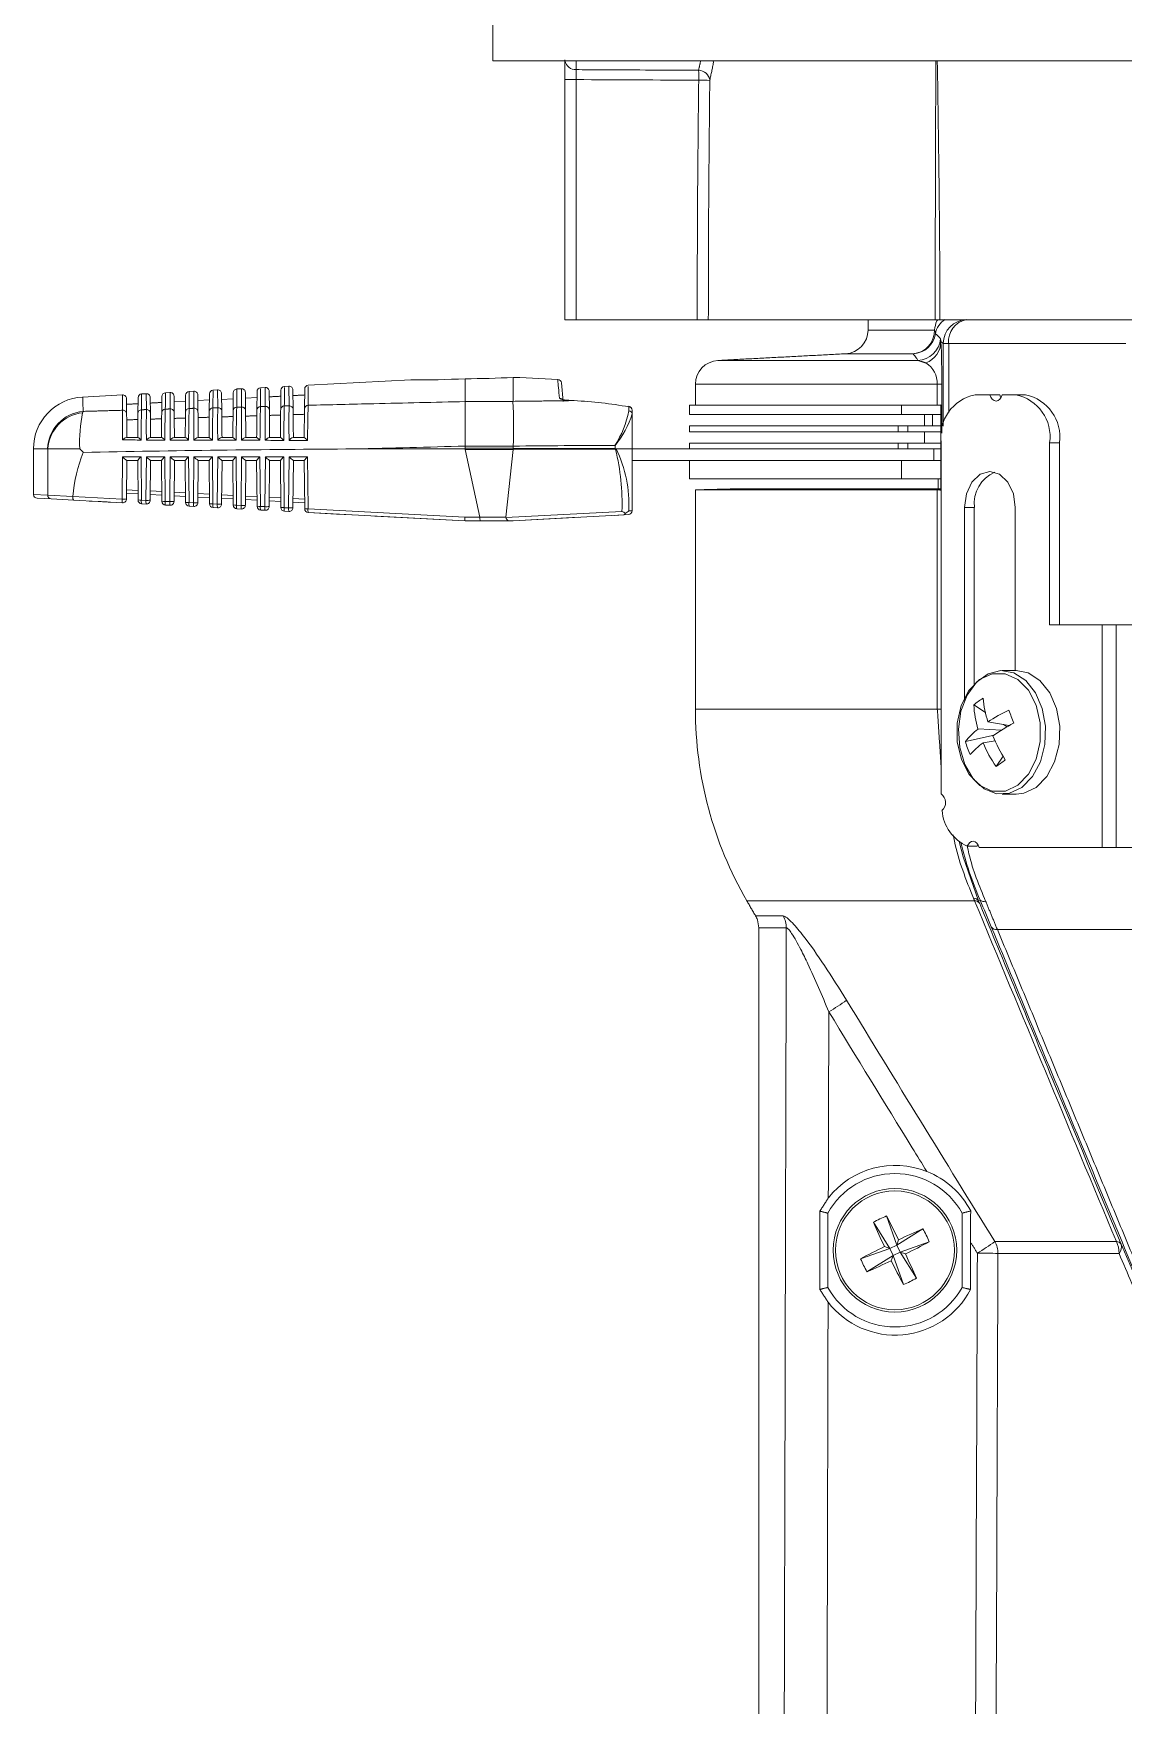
# Model space of a CAD drawing. Extents: x 8 to 113, y 2 to 87.
# Drawn here: x 43.922 to 46.763, y 68.514 to 72.873 of the extents above; entities that cross this region are included whole.
import ezdxf

# ---------------------------------------------------------------- set-up
doc = ezdxf.new("R2010")
doc.units = 0
doc.header["$MEASUREMENT"] = 0
doc.layers.add('OBJECT', color=7, linetype='CONTINUOUS')

msp = doc.modelspace()

# ---------------------------------------------------------------- linework, layer by layer
at = {"layer": 'OBJECT', "linetype": 'Continuous', "lineweight": 15}
for p, q in [((45.1192, 72.8016), (45.1192, 74.0516)), ((46.8072, 72.8016), (45.1192, 72.8016)), ((45.3367, 72.8016), (45.3367, 72.7784)), ((45.6945, 72.7972), (45.6936, 72.8016)), ((45.3072, 72.7524), (45.3364, 72.7524)), ((45.3072, 72.1266), (45.3072, 72.7524)), ((45.3364, 72.7524), (45.3364, 72.1266)), ((46.272, 72.199), (46.2719, 72.1266)), ((45.3364, 72.1266), (45.3072, 72.1266)), ((45.6519, 72.1266), (45.3364, 72.1266)), ((45.6809, 72.1266), (45.6519, 72.1266)), ((45.6809, 72.1266), (46.2801, 72.1266)), ((46.0973, 72.0996), (46.0973, 72.1266)), ((46.0973, 72.0996), (46.27, 72.0996)), ((46.2846, 72.1266), (46.8078, 72.1266)), ((46.293, 72.0647), (46.3073, 72.0647)), ((46.293, 71.8492), (46.293, 72.0647)), ((46.7692, 72.0647), (46.3073, 72.0647)), ((46.3073, 72.0647), (46.3073, 71.8846)), ((45.706, 72.0203), (46.2268, 72.0203)), ((46.2147, 72.0377), (46.0385, 72.0377)), ((44.9058, 71.9698), (44.6382, 71.9558)), ((45.0472, 71.9131), (45.0472, 71.9726)), ((45.1722, 71.9137), (45.1722, 71.9761)), ((45.1901, 71.9762), (45.2886, 71.9709)), ((44.1542, 71.9304), (44.0502, 71.925)), ((44.1651, 71.8807), (44.1647, 71.9205)), ((44.1944, 71.8821), (44.1948, 71.9231)), ((44.2162, 71.9337), (44.2042, 71.933)), ((44.2271, 71.8824), (44.2267, 71.9238)), ((44.2564, 71.8838), (44.2568, 71.9264)), ((44.2781, 71.9369), (44.2662, 71.9363)), ((44.289, 71.8842), (44.2887, 71.927)), ((44.3184, 71.8855), (44.3188, 71.9296)), ((44.3401, 71.9401), (44.3282, 71.9395)), ((44.3506, 71.9303), (44.351, 71.8859)), ((44.3804, 71.8872), (44.3808, 71.9329)), ((44.402, 71.9434), (44.3902, 71.9428)), ((44.4126, 71.9335), (44.413, 71.8876)), ((44.4429, 71.9205), (44.4126, 71.9189)), ((44.4425, 71.8889), (44.4429, 71.9361)), ((44.464, 71.9466), (44.4522, 71.946)), ((44.5049, 71.9238), (44.4745, 71.9222)), ((44.4746, 71.9367), (44.475, 71.8892)), ((44.5045, 71.8905), (44.5049, 71.9394)), ((44.5259, 71.9499), (44.5142, 71.9493)), ((44.5365, 71.94), (44.537, 71.8908)), ((44.5665, 71.8921), (44.5669, 71.9426)), ((44.5879, 71.9531), (44.5762, 71.9525)), ((44.5985, 71.9432), (44.599, 71.8924)), ((44.6285, 71.8937), (44.629, 71.9459)), ((45.3023, 71.9131), (45.298, 71.9618)), ((46.2777, 71.9583), (45.6473, 71.9583)), ((45.6473, 71.9035), (45.6473, 71.9583)), ((46.2893, 71.9583), (46.2777, 71.9583)), ((46.2777, 71.9035), (46.2777, 71.9583)), ((46.2893, 71.9583), (46.2893, 71.8311)), ((46.4148, 71.9308), (46.3759, 71.9308)), ((46.4402, 71.9308), (46.4148, 71.9308)), ((46.482, 71.9308), (46.4466, 71.9308)), ((46.482, 71.9308), (46.5074, 71.9308)), ((44.3189, 71.914), (44.2886, 71.9124)), ((44.3809, 71.9173), (44.3506, 71.9157)), ((45.1717, 71.9131), (45.0472, 71.9131)), ((45.3315, 71.9158), (45.3133, 71.9168)), ((45.4822, 71.7897), (45.4822, 71.8814)), ((45.6322, 71.9035), (45.6322, 71.8795)), ((45.6322, 71.9035), (46.1844, 71.9035)), ((45.6322, 71.8795), (46.1844, 71.8795)), ((46.1844, 71.9035), (46.1844, 71.8795)), ((46.2024, 71.9035), (46.1844, 71.9035)), ((46.2864, 71.8795), (46.1844, 71.8795)), ((46.2777, 71.9035), (46.2024, 71.9035)), ((46.2444, 71.8795), (46.2444, 71.8495)), ((46.2654, 71.8495), (46.2654, 71.8795)), ((46.2777, 71.9035), (46.2864, 71.9035)), ((46.2864, 71.9044), (46.2864, 71.6821)), ((45.6322, 71.8495), (45.6322, 71.8346)), ((46.1755, 71.8495), (45.6322, 71.8495)), ((46.1755, 71.8346), (45.6322, 71.8346)), ((46.1755, 71.8346), (46.1755, 71.8495)), ((46.1755, 71.8495), (46.2007, 71.8495)), ((46.2007, 71.8346), (46.1755, 71.8346)), ((46.2007, 71.8495), (46.2007, 71.8346)), ((46.2007, 71.8495), (46.2864, 71.8495)), ((46.2007, 71.8346), (46.2864, 71.8346)), ((46.2444, 71.8346), (46.2444, 71.8046)), ((43.9222, 71.7901), (43.9222, 71.6711)), ((43.9593, 71.7897), (43.9593, 71.6691)), ((44.7586, 71.7897), (45.0471, 71.7897)), ((45.0472, 71.7965), (45.0472, 71.7969)), ((45.0472, 71.7965), (45.1722, 71.7965)), ((45.0472, 71.7913), (45.0472, 71.7965)), ((45.1722, 71.7913), (45.0472, 71.7913)), ((45.0476, 71.7881), (45.1721, 71.7881)), ((45.0858, 71.6119), (45.0476, 71.7881)), ((45.1721, 71.7881), (45.1534, 71.6119)), ((45.1722, 71.7889), (45.1721, 71.7881)), ((45.1722, 71.797), (45.1722, 71.7965)), ((45.1722, 71.7965), (45.1722, 71.7913)), ((45.1722, 71.7913), (45.1722, 71.7905)), ((45.1722, 71.7905), (45.4378, 71.7905)), ((45.4377, 71.7889), (45.1722, 71.7889)), ((45.4378, 71.799), (45.4378, 71.7905)), ((45.4408, 71.7897), (45.4822, 71.7897)), ((45.4822, 71.6374), (45.4822, 71.7897)), ((45.6637, 71.7897), (45.4822, 71.7897)), ((45.6322, 71.8046), (45.6322, 71.7897)), ((46.1755, 71.8046), (45.6322, 71.8046)), ((46.1755, 71.7897), (45.6637, 71.7897)), ((46.1755, 71.7897), (46.1755, 71.8046)), ((46.1755, 71.8046), (46.2007, 71.8046)), ((46.2007, 71.7897), (46.1755, 71.7897)), ((46.2007, 71.8046), (46.2007, 71.7897)), ((46.2007, 71.8046), (46.2864, 71.8046)), ((46.2007, 71.7897), (46.2864, 71.7897)), ((46.2682, 71.7597), (46.2682, 71.7897)), ((46.2875, 70.8907), (46.2875, 71.8058)), ((46.5703, 71.3308), (46.5703, 71.8058)), ((46.5958, 71.8058), (46.5703, 71.8058)), ((46.5958, 71.3308), (46.5958, 71.8058)), ((44.1535, 71.6588), (44.1545, 71.7692)), ((44.1545, 71.7692), (44.2025, 71.7692)), ((44.1656, 71.7597), (44.1647, 71.6593)), ((44.1939, 71.7597), (44.1654, 71.7597)), ((44.1948, 71.6566), (44.1939, 71.7597)), ((44.2025, 71.7692), (44.2035, 71.6562)), ((44.2155, 71.6556), (44.2165, 71.7692)), ((44.2165, 71.7692), (44.2645, 71.7692)), ((44.2276, 71.7597), (44.2267, 71.656)), ((44.2559, 71.7597), (44.2274, 71.7597)), ((44.2568, 71.6533), (44.2559, 71.7597)), ((44.2645, 71.7692), (44.2656, 71.6529)), ((44.2774, 71.6523), (44.2785, 71.7692)), ((44.2785, 71.7692), (44.3265, 71.7692)), ((44.2896, 71.7597), (44.2887, 71.6527)), ((44.3179, 71.7597), (44.2894, 71.7597)), ((44.3188, 71.6501), (44.3179, 71.7597)), ((44.3265, 71.7692), (44.3276, 71.6496)), ((44.3394, 71.649), (44.3405, 71.7692)), ((44.3405, 71.7692), (44.3885, 71.7692)), ((44.3516, 71.7597), (44.3506, 71.6494)), ((44.3799, 71.7597), (44.3514, 71.7597)), ((44.3808, 71.6468), (44.3799, 71.7597)), ((44.3885, 71.7692), (44.3896, 71.6464)), ((44.4014, 71.6457), (44.4025, 71.7692)), ((44.4025, 71.7692), (44.4505, 71.7692)), ((44.4136, 71.7597), (44.4126, 71.6462)), ((44.4419, 71.7597), (44.4134, 71.7597)), ((44.4429, 71.6435), (44.4419, 71.7597)), ((44.4505, 71.7692), (44.4516, 71.6431)), ((44.4634, 71.6425), (44.4645, 71.7692)), ((44.4645, 71.7692), (44.5125, 71.7692)), ((44.4756, 71.7597), (44.4746, 71.6429)), ((44.5039, 71.7597), (44.4754, 71.7597)), ((44.5049, 71.6402), (44.5039, 71.7597)), ((44.5125, 71.7692), (44.5137, 71.6398)), ((44.5253, 71.6392), (44.5265, 71.7692)), ((44.5265, 71.7692), (44.5745, 71.7692)), ((44.5376, 71.7597), (44.5366, 71.6396)), ((44.5659, 71.7597), (44.5374, 71.7597)), ((44.5669, 71.637), (44.5659, 71.7597)), ((44.5745, 71.7692), (44.5757, 71.6365)), ((44.5873, 71.6359), (44.5885, 71.7692)), ((44.5885, 71.7692), (44.6365, 71.7692)), ((44.5996, 71.7597), (44.5985, 71.6364)), ((44.6279, 71.7597), (44.5994, 71.7597)), ((44.629, 71.6337), (44.6279, 71.7597)), ((44.6365, 71.7692), (44.6377, 71.6333)), ((45.6637, 71.7597), (45.4822, 71.7597)), ((45.6322, 71.7597), (45.6322, 71.7117)), ((46.1844, 71.7597), (45.6637, 71.7597)), ((46.1844, 71.7117), (46.1844, 71.7597)), ((46.1844, 71.7597), (46.2864, 71.7597)), ((46.1844, 71.7117), (45.6322, 71.7117)), ((46.1844, 71.7117), (46.2864, 71.7117)), ((46.2801, 71.6858), (46.2801, 71.7117)), ((43.9222, 71.6711), (43.9593, 71.6691)), ((43.9686, 71.6592), (43.9317, 71.6611)), ((44.0249, 71.666), (43.9593, 71.6691)), ((43.9686, 71.6592), (44.0272, 71.6561)), ((44.1535, 71.6588), (44.0248, 71.6656)), ((44.1649, 71.6833), (44.1945, 71.6817)), ((44.1946, 71.6723), (44.1649, 71.6738)), ((44.2566, 71.669), (44.2268, 71.6706)), ((44.2269, 71.68), (44.2566, 71.6784)), ((44.3187, 71.6657), (44.2888, 71.6673)), ((44.2889, 71.6767), (44.3186, 71.6751)), ((44.3508, 71.6734), (44.3806, 71.6719)), ((44.3807, 71.6624), (44.3508, 71.664)), ((44.4427, 71.6592), (44.4127, 71.6607)), ((44.4128, 71.6702), (44.4426, 71.6686)), ((44.5048, 71.6559), (44.4747, 71.6575)), ((44.4748, 71.6669), (44.5047, 71.6653)), ((44.5368, 71.6636), (44.5667, 71.662)), ((44.5987, 71.6604), (44.6287, 71.6588)), ((46.2777, 71.683), (45.6473, 71.683)), ((45.6473, 71.1117), (45.6473, 71.683)), ((45.7512, 71.6857), (46.0562, 71.6857)), ((46.0572, 71.6858), (46.0562, 71.6857)), ((46.2864, 71.6858), (46.0572, 71.6858)), ((46.2777, 71.1117), (46.2777, 71.683)), ((46.2777, 71.683), (46.2864, 71.683)), ((44.0272, 71.6561), (44.1542, 71.6494)), ((44.0934, 71.6526), (44.0676, 71.6539)), ((44.1542, 71.6494), (44.1226, 71.651)), ((44.2035, 71.6562), (44.2155, 71.6556)), ((44.2162, 71.6461), (44.2042, 71.6467)), ((44.2656, 71.6529), (44.2774, 71.6523)), ((44.2781, 71.6428), (44.2663, 71.6434)), ((44.3276, 71.6496), (44.3394, 71.649)), ((44.3401, 71.6395), (44.3283, 71.6402)), ((44.3896, 71.6464), (44.4014, 71.6457)), ((44.4021, 71.6363), (44.3903, 71.6369)), ((44.4516, 71.6431), (44.4634, 71.6425)), ((44.4641, 71.633), (44.4523, 71.6336)), ((44.5137, 71.6398), (44.5253, 71.6392)), ((44.526, 71.6297), (44.5144, 71.6303)), ((44.5668, 71.6526), (44.5367, 71.6542)), ((44.5757, 71.6365), (44.5873, 71.6359)), ((44.588, 71.6265), (44.5764, 71.6271)), ((44.6288, 71.6493), (44.5987, 71.6509)), ((45.0463, 71.6117), (44.6377, 71.6333)), ((44.6384, 71.6238), (45.0472, 71.6022)), ((44.7116, 71.6199), (44.6384, 71.6238)), ((44.7517, 71.6178), (44.7116, 71.6199)), ((44.9461, 71.6075), (44.8122, 71.6146)), ((45.4558, 71.6269), (45.1536, 71.6105)), ((45.1722, 71.6022), (45.4605, 71.6179)), ((45.4727, 71.6185), (45.4357, 71.6165)), ((45.4605, 71.6179), (45.4727, 71.6185)), ((45.4821, 71.6285), (45.4739, 71.6281)), ((46.3487, 71.6373), (46.3487, 71.1336)), ((46.3741, 71.6373), (46.3487, 71.6373)), ((46.3741, 71.6373), (46.3741, 71.1753)), ((46.4809, 71.2118), (46.4809, 71.6373)), ((45.0472, 71.6022), (44.9461, 71.6075)), ((45.0858, 71.6117), (45.0463, 71.6117)), ((45.0472, 71.6022), (45.0864, 71.6022)), ((45.0472, 71.6022), (45.0472, 71.6022)), ((45.0858, 71.6117), (45.0858, 71.6119)), ((45.1534, 71.6119), (45.0858, 71.6119)), ((45.0864, 71.6022), (45.1639, 71.6022)), ((45.1639, 71.6022), (45.1722, 71.6022)), ((45.3425, 71.6115), (45.1722, 71.6022)), ((46.7074, 71.3308), (46.5703, 71.3308)), ((46.7074, 70.7508), (46.7074, 71.3308)), ((46.7074, 71.3308), (46.7434, 71.3308)), ((46.7434, 70.7508), (46.7434, 71.3308)), ((46.7434, 71.3308), (47.0407, 71.3308)), ((46.4833, 71.2118), (46.4463, 71.2118)), ((46.2777, 71.1117), (45.6473, 71.1117)), ((46.2875, 71.1117), (46.2777, 71.1117)), ((46.3727, 71.1223), (46.4028, 71.1024)), ((46.4452, 71.0566), (46.3837, 71.0596)), ((46.4093, 71.0782), (46.4651, 71.0684)), ((46.4504, 71.071), (46.4593, 71.0651)), ((46.3509, 71.0266), (46.4254, 71.0439)), ((46.3968, 71.0234), (46.4283, 71.0285)), ((46.4308, 70.9619), (46.4489, 70.989)), ((46.4463, 70.8898), (46.4833, 70.8898)), ((46.3556, 70.7541), (46.3811, 70.7541)), ((46.3833, 70.7587), (46.3811, 70.7541)), ((46.7074, 70.7508), (46.3865, 70.7508)), ((46.7434, 70.7508), (46.7074, 70.7508)), ((47.0407, 70.7508), (46.7434, 70.7508)), ((46.3749, 70.6117), (45.7813, 70.6117)), ((46.3892, 70.6135), (46.3853, 70.6118)), ((45.804, 70.5724), (45.876, 70.5724)), ((45.8841, 70.5414), (45.8123, 70.5414)), ((45.8123, 65.8575), (45.8123, 70.5414)), ((46.8588, 70.5367), (46.4342, 70.5367)), ((45.9922, 69.7976), (45.9922, 69.6039)), ((46.1453, 69.7902), (46.172, 69.7144)), ((46.3422, 69.7976), (46.3422, 69.6039)), ((46.111, 69.7737), (46.1535, 69.7055)), ((46.2401, 69.757), (46.172, 69.7144)), ((46.0778, 69.6788), (46.1535, 69.7055)), ((46.1535, 69.7055), (46.14, 69.7103)), ((46.1535, 69.7055), (46.172, 69.7144)), ((46.1535, 69.7055), (46.1624, 69.6871)), ((46.1809, 69.696), (46.1624, 69.6871)), ((46.1767, 69.7279), (46.172, 69.7144)), ((46.1809, 69.696), (46.172, 69.7144)), ((46.2566, 69.7227), (46.1809, 69.696)), ((46.1809, 69.696), (46.1944, 69.6912)), ((46.2234, 69.6278), (46.1809, 69.696)), ((46.4276, 69.7237), (46.7442, 69.7237)), ((46.0943, 69.6445), (46.1624, 69.6871)), ((46.1577, 69.6736), (46.1624, 69.6871)), ((46.1892, 69.6113), (46.1624, 69.6871)), ((46.7512, 69.6927), (46.4355, 69.6927))]:
    msp.add_line(p, q, dxfattribs=at)
at = {"layer": 'OBJECT', "linetype": 'Continuous', "lineweight": 15, "flags": 128}
for points in [[(46.4148, 71.9308), (46.4172, 71.9242), (46.4209, 71.919), (46.4255, 71.9157), (46.4307, 71.9145), (46.4358, 71.9157), (46.4405, 71.919), (46.4442, 71.9242), (46.4466, 71.9308)], [(46.4402, 71.9308), (46.4426, 71.9242), (46.4434, 71.9228)], [(45.3133, 71.9166), (45.3133, 71.9168), (45.3133, 71.9168)], [(45.3314, 71.9156), (45.3315, 71.9158), (45.3315, 71.9158)], [(46.4809, 71.6373), (46.4759, 71.673), (46.4615, 71.7034), (46.4401, 71.7236), (46.4148, 71.7308), (46.3895, 71.7236), (46.368, 71.7034), (46.3537, 71.673), (46.3487, 71.6373)], [(45.4822, 71.6284), (45.4821, 71.6284), (45.4821, 71.6285)], [(46.4876, 70.9129), (46.5153, 70.9415), (46.5354, 70.9807), (46.5459, 71.0269), (46.5458, 71.0753), (46.5352, 71.1213), (46.515, 71.1605), (46.4872, 71.1889), (46.4546, 71.2038), (46.4204, 71.2037), (46.3878, 71.1886), (46.3601, 71.16), (46.34, 71.1208), (46.3295, 71.0747), (46.3296, 71.0262), (46.3403, 70.9802), (46.3604, 70.941), (46.3882, 70.9126), (46.4208, 70.8978), (46.4551, 70.8979), (46.4876, 70.9129)], [(46.4982, 70.9075), (46.5257, 70.9355), (46.5462, 70.9737), (46.5579, 71.0188), (46.5596, 71.0667), (46.5512, 71.1132), (46.5335, 71.1542), (46.5081, 71.186), (46.4772, 71.2057), (46.4435, 71.2117), (46.4101, 71.2034), (46.3799, 71.1815), (46.3556, 71.148), (46.3393, 71.1059), (46.3326, 71.0589), (46.3359, 71.0111), (46.3491, 70.9669), (46.3709, 70.9301), (46.3994, 70.904), (46.4321, 70.891), (46.466, 70.8922), (46.4982, 70.9075)], [(46.5352, 70.9075), (46.5627, 70.9355), (46.5832, 70.9737), (46.5949, 71.0188), (46.5966, 71.0667), (46.5882, 71.1132), (46.5705, 71.1542), (46.5451, 71.186), (46.5142, 71.2057), (46.4833, 71.2118)], [(46.4833, 70.8898), (46.503, 70.8922), (46.5352, 70.9075)], [(46.3349, 70.766), (46.3446, 70.7266), (46.3853, 70.6118), (46.3853, 70.6118), (46.3853, 70.6118)], [(46.3865, 70.7508), (46.3843, 70.7569), (46.3809, 70.762), (46.3766, 70.7654), (46.3718, 70.7669), (46.3669, 70.7664), (46.3624, 70.764), (46.3585, 70.7597), (46.3556, 70.7541)]]:
    msp.add_lwpolyline(points, dxfattribs=at)
at = {"layer": 'OBJECT', "linetype": 'Continuous', "lineweight": 15}
for radius in [0.161, 0.1549]:
    msp.add_circle((46.1672, 69.7008), radius, dxfattribs=at)
for centre, radius, start, end in [((45.3354, 72.8068), 0.0285, 190.4557, 272.6614), ((3.5822, 72.0161), 42.7025, 0.14833, 1.05407), ((46.0078, 72.7586), 0.6713, 178.3155, 180.5268), ((45.6549, 72.7465), 0.0302, 7.6262, 88.792), ((44.9738, 72.7569), 0.6821, 359.4985, 1.6647), ((45.3037, 43.9741), 28.7789, 89.24119, 89.29893), ((46.0353, 72.0996), 0.062, 272.9992, 359.9995), ((46.2095, 72.0979), 0.0605, 274.9204, 1.5735), ((46.2586, 72.0909), 0.0143, 355.8726, 37.3586), ((46.3233, 72.0823), 0.051, 119.5832, 171.4592), ((46.355, 72.0646), 0.062, 91.1734, 179.9813), ((46.3637, 72.0708), 0.0568, 100.1325, 186.1768), ((46.2116, 72.0996), 0.062, 272.84, 350.9568), ((46.2241, 72.0822), 0.062, 272.5496, 354.8621), ((46.2268, 72.0707), 0.0604, 290.2163, 359.1615), ((46.2227, 72.0276), 0.08, 37.8186, 51.1123), ((43.9703, 71.9686), 2.3191, 359.7468, 2.503), ((45.7093, 71.9583), 0.062, 92.9995, 179.9994), ((46.2143, 71.9601), 0.0634, 358.3723, 58.2894), ((44.9303, 74.1862), 2.2166, 269.3671, 273.0245), ((45.0472, 74.2065), 2.2338, 270.0017, 273.2044), ((45.1721, 71.9755), 0.000641, 75.8313, 93.8397), ((45.2881, 71.9609), 0.01, 5, 86.8941), ((44.0577, 71.7897), 0.1355, 93, 180), ((44.1547, 71.9204), 0.01, 0.5, 93.0138), ((44.2048, 71.923), 0.01, 93.2409, 179.5), ((44.2167, 71.9237), 0.01, 0.5, 93.317), ((44.2668, 71.9263), 0.01, 93.6143, 179.5), ((44.2787, 71.9269), 0.01, 0.5, 93.6897), ((44.3288, 71.9295), 0.01, 93.9863, 179.5), ((44.3406, 71.9302), 0.01, 0.5, 94.0611), ((44.3908, 71.9328), 0.01, 94.357, 179.5), ((44.4026, 71.9334), 0.01, 0.5, 94.4312), ((44.4529, 71.936), 0.01, 94.7262, 179.5), ((44.4646, 71.9367), 0.01, 0.5, 94.7997), ((44.5149, 71.9393), 0.01, 95.0939, 179.5), ((44.5266, 71.9399), 0.01, 0.5, 95.1668), ((44.5769, 71.9425), 0.01, 95.4601, 179.5), ((44.5885, 71.9432), 0.01, 0.5, 95.5324), ((44.639, 71.9458), 0.01, 95.8247, 179.5), ((45.3113, 71.9504), 0.0339, 237.0747, 273.4329), ((45.2924, 71.9119), 0.0101, 48.8461, 87.3912), ((45.3155, 71.9744), 0.0577, 253.2294, 267.8479), ((46.398, 71.8214), 0.1116, 101.4218, 188.0495), ((46.4599, 71.8214), 0.1116, 351.9505, 78.5782), ((46.4853, 71.8214), 0.1116, 351.9505, 78.5782), ((44.0606, 71.786), 0.1018, 95.074, 177.9303), ((44.0613, 71.7825), 0.1022, 96.2121, 175.9399), ((44.4134, 71.8089), 0.3709, 168.292, 182.9585), ((46.9897, 71.8479), 2.8354, 179.1413, 180.7047), ((44.1551, 71.8805), 0.00992, 1.0601, 93.4968), ((44.2043, 71.8819), 0.00989, 92.4127, 178.9979), ((47.6249, 71.7936), 3.4224, 178.356, 179.6769), ((47.1709, 71.8492), 2.9546, 179.1666, 180.704), ((44.2171, 71.8823), 0.00992, 1.0806, 93.5146), ((44.2663, 71.8836), 0.00989, 92.3918, 178.9797), ((47.7802, 71.7935), 3.5158, 178.37, 179.6866), ((47.3517, 71.8505), 3.0735, 179.1905, 180.7035), ((44.2791, 71.884), 0.00991, 1.1015, 93.5328), ((44.3283, 71.8854), 0.00989, 92.3707, 178.9613), ((47.9346, 71.7934), 3.6081, 178.3833, 179.6958), ((47.5322, 71.8517), 3.192, 179.2131, 180.7033), ((44.3411, 71.8857), 0.00991, 1.1227, 93.5512), ((44.3903, 71.887), 0.00988, 92.3493, 178.9425), ((48.088, 71.7934), 3.6995, 178.3961, 179.7046), ((47.7122, 71.853), 3.31, 179.2345, 180.7033), ((44.4031, 71.8874), 0.00991, 1.1442, 93.5698), ((44.4523, 71.8887), 0.00988, 92.3275, 178.9235), ((48.2403, 71.7933), 3.7898, 178.4084, 179.7131), ((47.8915, 71.8543), 3.4273, 179.2549, 180.7035), ((44.4651, 71.889), 0.00991, 1.166, 93.5887), ((44.5143, 71.8903), 0.00988, 92.3055, 178.9041), ((48.3916, 71.7932), 3.8791, 178.4202, 179.7211), ((48.0701, 71.8556), 3.544, 179.2742, 180.7038), ((44.5271, 71.8906), 0.0099, 1.1882, 93.6079), ((44.5764, 71.8919), 0.00987, 92.2831, 178.8845), ((48.5418, 71.7932), 3.9673, 178.4315, 179.7288), ((48.2479, 71.8569), 3.6598, 179.2926, 180.7043), ((44.5891, 71.8922), 0.0099, 1.2107, 93.6273), ((44.6384, 71.8935), 0.00987, 92.2605, 178.8646), ((48.691, 71.7931), 4.0545, 178.4424, 179.7362), ((58.3469, 71.8541), 13.2998, 179.74583, 180.24632), ((44.0114, 71.85), 1.1621, 357.3875, 3.1129), ((45.2622, 70.6725), 1.2451, 80.223, 86.8119), ((45.2171, 71.94), 0.2618, 327.4182, 348.755), ((45.2658, 71.9449), 0.2256, 319.673, 343.6425), ((45.4628, 71.9017), 0.0111, 348.5052, 356.353), ((45.4732, 71.8904), 0.00906, 4.3621, 87.1843), ((45.4722, 71.8911), 0.01, 0, 80.7454), ((45.4737, 71.8803), 0.00857, 7.2298, 88.6404), ((46.2787, 71.9359), 0.0324, 268.2695, 283.8121), ((45.0754, 19.7142), 52.0765, 90.34855, 91.12586), ((44.1717, 71.798), 0.0229, 108.7012, 138.9835), ((44.175, 71.7875), 0.0375, 42.6672, 59.2133), ((44.2342, 71.7976), 0.0235, 109.3012, 139.2615), ((44.2352, 71.7859), 0.0397, 42.506, 58.2974), ((44.2967, 71.7971), 0.024, 109.9051, 139.5174), ((44.2953, 71.7841), 0.0423, 42.372, 57.3763), ((44.3592, 71.7966), 0.0246, 110.513, 139.7517), ((44.355, 71.782), 0.0452, 42.2651, 56.4497), ((44.4218, 71.7962), 0.0253, 111.1251, 139.9648), ((44.4145, 71.7796), 0.0487, 42.1847, 55.5174), ((44.4843, 71.7956), 0.0259, 111.7416, 140.1573), ((44.4735, 71.7768), 0.0527, 42.1304, 54.5791), ((44.5466, 71.7955), 0.0262, 112.1134, 140.5786), ((44.5319, 71.7735), 0.0574, 42.102, 53.6346), ((44.6093, 71.7949), 0.0269, 112.7465, 140.7235), ((44.5896, 71.7694), 0.0632, 42.099, 52.6838), ((45.322, 71.7905), 0.1158, 359.2192, 0.0002), ((45.4376, 71.7868), 0.00215, 39.0227, 85.9097), ((45.4377, 71.784), 0.00647, 61.3827, 89.3982), ((45.3464, 71.8794), 0.1302, 315.4906, 316.4562), ((44.8445, 71.6457), 0.6116, 358.2389, 13.4637), ((45.144, 71.6448), 0.3302, 357.1045, 26.0269), ((44.428, 71.6306), 0.4047, 158.24, 174.9819), ((44.1931, 71.8028), 0.0512, 221.0538, 237.3489), ((44.2688, 71.6995), 0.0961, 133.554, 141.2153), ((44.2551, 71.8028), 0.0512, 221.0538, 237.3489), ((44.3308, 71.6995), 0.0961, 133.554, 141.2153), ((44.3171, 71.8028), 0.0512, 221.0538, 237.3489), ((44.3928, 71.6995), 0.0961, 133.554, 141.2153), ((44.3791, 71.8028), 0.0512, 221.0538, 237.3489), ((44.4548, 71.6995), 0.0961, 133.554, 141.2153), ((44.4411, 71.8028), 0.0512, 221.0538, 237.3489), ((44.5168, 71.6995), 0.0961, 133.554, 141.2153), ((44.5031, 71.8028), 0.0512, 221.0538, 237.3489), ((44.5788, 71.6995), 0.0961, 133.554, 141.2153), ((44.5651, 71.8028), 0.0512, 221.0538, 237.3489), ((44.6408, 71.6995), 0.0961, 133.554, 141.2153), ((44.6271, 71.8028), 0.0512, 221.0538, 237.3489), ((44.7028, 71.6995), 0.0961, 133.554, 141.2153), ((46.4623, 71.6474), 0.0887, 113.0745, 186.5384), ((43.9322, 71.6711), 0.01, 183.5738, 266.9774), ((43.9692, 71.6691), 0.00991, 179.445, 266.5293), ((44.1736, 71.6555), 0.0204, 170.7212, 197.6165), ((44.157, 71.7132), 0.0545, 266.3194, 278.1336), ((44.1547, 71.6593), 0.01, 266.9774, 359.5), ((46.2787, 71.6506), 0.0324, 76.1921, 91.73), ((44.2012, 71.6971), 0.041, 261, 273.3147), ((44.2047, 71.6567), 0.01, 180.5, 266.9774), ((44.2237, 71.6529), 0.0204, 170.7212, 197.6165), ((44.2356, 71.6523), 0.0204, 170.7212, 197.6165), ((44.219, 71.71), 0.0545, 266.3194, 278.1336), ((44.2167, 71.6561), 0.01, 266.9774, 359.5), ((44.2632, 71.6938), 0.041, 261, 273.3147), ((44.2668, 71.6534), 0.01, 180.5, 266.9774), ((44.2857, 71.6496), 0.0204, 170.7212, 197.6165), ((44.2976, 71.649), 0.0204, 170.7212, 197.6165), ((44.281, 71.7067), 0.0545, 266.3194, 278.1336), ((44.2787, 71.6528), 0.01, 266.9774, 359.5), ((44.3252, 71.6906), 0.041, 261, 273.3147), ((44.3288, 71.6502), 0.01, 180.5, 266.9774), ((44.3477, 71.6463), 0.0204, 170.7212, 197.6165), ((44.3596, 71.6457), 0.0204, 170.7212, 197.6165), ((44.3429, 71.7034), 0.0545, 266.3194, 278.1336), ((44.3406, 71.6495), 0.01, 266.9774, 359.5), ((44.3872, 71.6873), 0.041, 261, 273.3147), ((44.3908, 71.6469), 0.01, 180.5, 266.9774), ((44.4098, 71.6431), 0.0204, 170.7212, 197.6165), ((44.4215, 71.6424), 0.0204, 170.7212, 197.6165), ((44.4049, 71.7002), 0.0545, 266.3194, 278.1336), ((44.4026, 71.6463), 0.01, 266.9774, 359.5), ((44.4493, 71.684), 0.041, 261, 273.3147), ((44.4529, 71.6436), 0.01, 180.5, 266.9774), ((44.4718, 71.6398), 0.0204, 170.7212, 197.6165), ((44.4835, 71.6392), 0.0204, 170.7212, 197.6165), ((44.4669, 71.6969), 0.0545, 266.3194, 278.1336), ((44.4646, 71.643), 0.01, 266.9774, 359.5), ((44.5113, 71.6807), 0.041, 261, 273.3147), ((44.5149, 71.6403), 0.01, 180.5, 266.9774), ((44.5338, 71.6365), 0.0204, 170.7212, 197.6165), ((44.5455, 71.6359), 0.0204, 170.7212, 197.6165), ((44.5288, 71.6936), 0.0545, 266.3194, 278.1336), ((44.5266, 71.6397), 0.01, 266.9774, 359.5), ((44.5733, 71.6775), 0.041, 261, 273.3147), ((44.5769, 71.6371), 0.01, 180.5, 266.9774), ((44.5958, 71.6332), 0.0204, 170.7212, 197.6165), ((44.6074, 71.6326), 0.0204, 170.7212, 197.6165), ((44.5908, 71.6903), 0.0545, 266.3194, 278.1336), ((44.5885, 71.6364), 0.01, 266.9774, 359.5), ((44.6354, 71.6742), 0.041, 261, 273.3147), ((44.639, 71.6338), 0.01, 180.5, 266.9774), ((44.6579, 71.63), 0.0204, 170.7212, 197.6165), ((45.4593, 71.6232), 0.00548, 283.0864, 350.1503), ((45.4491, 71.6567), 0.0378, 294.2552, 310.8553), ((45.4721, 71.6285), 0.00999, 273.1449, 0.0494), ((45.4722, 71.6285), 0.01, 273.1059, 359.191), ((45.0665, 71.6089), 0.0204, 172.2344, 199.2075), ((45.1243, 71.6094), 0.0385, 176.6126, 190.7629), ((45.1562, 71.6117), 0.00279, 174.2512, 203.6686), ((46.483, 70.9953), 0.1682, 120.8699, 130.9577), ((46.7099, 71.172), 0.3148, 185.9011, 197.3381), ((46.6473, 71.1117), 1, 180, 210.0005), ((46.6417, 71.137), 0.2694, 183.1354, 196.6989), ((46.6635, 70.6861), 0.4672, 115.2284, 122.9517), ((50.6384, 72.6011), 4.4328, 199.6737, 200.1393), ((46.5, 70.9112), 0.1885, 128.0849, 142.2527), ((46.8166, 70.4557), 0.7064, 118.7735, 123.9164), ((46.5689, 71.0864), 0.226, 195.3356, 204.4774), ((46.5544, 70.8163), 0.2602, 127.277, 137.3008), ((46.7291, 71.167), 0.362, 203.3807, 214.5148), ((46.8344, 71.2146), 0.4467, 202.7479, 211.8018), ((46.0869, 71.462), 0.607, 304.5181, 307.3095), ((46.2716, 70.868), 0.0277, 311.1415, 55.0387), ((46.4025, 70.857), 0.113, 185.0061, 245.5226), ((47.2184, 70.9722), 0.9035, 193.365, 203.3921), ((46.3726, 70.6029), 0.0155, 35.3891, 91.8702), ((46.375, 70.5957), 0.016, 34.525, 90.5538), ((424.8154, 227.4981), 409.6713, 202.516949, 202.651466), ((46.3991, 70.6252), 0.0153, 229.8759, 286.9687), ((45.821, 70.5414), 0.0631, 359.966, 29.3885), ((46.4324, 70.5544), 0.0178, 217.2808, 275.8746), ((45.6746, 70.8632), 0.6285, 300.637, 305.6871), ((130.0514, 121.5291), 98.3704, 211.348472, 211.77847), ((46.1679, 69.7008), 0.2212, 68.1445, 141.9725), ((46.1672, 69.7008), 0.2, 28.955, 151.045), ((46.1693, 69.701), 0.2206, 27.6222, 68.476), ((46.3, 69.4251), 0.3965, 112.9597, 118.4604), ((43.691, 68.511), 2.7676, 26.0844, 27.5282), ((48.6414, 70.8946), 2.7676, 203.8919, 205.3357), ((47.361, 67.2266), 2.7676, 113.8919, 115.3357), ((45.8916, 69.568), 0.3965, 22.9597, 28.4604), ((47.3569, 67.2246), 2.7676, 116.0844, 117.5282), ((44.9775, 72.1769), 2.7676, 296.0844, 297.5282), ((46.0396, 70.2587), 0.661, 301.198, 305.9481), ((46.3711, 69.6927), 0.0645, 359.9281, 28.6553), ((46.7438, 69.7084), 0.0153, 33.6663, 88.4254), ((46.6795, 69.6929), 0.0717, 359.7953, 25.3994), ((46.7311, 69.7098), 0.0264, 319.5475, 15.4686), ((46.4429, 69.8335), 0.3965, 202.9597, 208.4604), ((44.9734, 72.175), 2.7676, 293.8919, 295.3357), ((48.6434, 70.8905), 2.7676, 206.0844, 207.5282), ((43.693, 68.5069), 2.7676, 23.8919, 25.3357), ((46.3801, 67.5173), 2.176, 88.5401, 89.95), ((46.0345, 69.9764), 0.3965, 292.9597, 298.4604), ((46.1672, 69.7008), 0.2, 208.955, 331.045), ((46.1679, 69.7008), 0.2212, 217.7443, 332.4312)]:
    msp.add_arc(centre, radius, start, end, dxfattribs=at)
for centre, major_axis, ratio, start_param, end_param in [((54.0643, 73.4266), (35.624, 0), 0.01952, 4.464869, 4.474105), ((49.0656, 69.7272), (19.0675, 0), 0.111038, 1.783132, 1.798644), ((44.0699, 71.7913), (0.9773, 0), 0.122785, 6.270094, 6.283185), ((44.0692, 71.7913), (0.9787, -0.0064), 0.122438, 0.027376, 0.040465), ((45.53, 69.7272), (7.8848, 0), 0.262774, 1.582496, 1.616187)]:
    msp.add_ellipse(centre, major_axis=major_axis, ratio=ratio, start_param=start_param, end_param=end_param, dxfattribs=at)
for points, knots in [([(45.3072, 72.7524), (45.3072, 72.7598), (45.3072, 72.7738), (45.3072, 72.7923), (45.3072, 72.8003), (45.3072, 72.8043)], [0, 0, 0, 0, 0.352588, 0.676295, 1, 1, 1, 1]), ([(45.3367, 72.7784), (45.3469, 72.7783), (45.437, 72.7778), (45.5433, 72.7773), (45.6394, 72.7768), (45.6556, 72.7767)], [0, 0, 0, 0, 0.095661, 0.848073, 1, 1, 1, 1]), ([(45.6519, 72.1266), (45.6521, 72.2336), (45.6524, 72.4417), (45.6547, 72.6498), (45.6558, 72.7509)], [0, 0, 0, 0, 0.514, 1, 1, 1, 1]), ([(45.6848, 72.7505), (45.6837, 72.6495), (45.6815, 72.4415), (45.6811, 72.2335), (45.6809, 72.1266)], [0, 0, 0, 0, 0.486, 1, 1, 1, 1]), ([(46.27, 72.0996), (46.2716, 72.1079), (46.2736, 72.1181), (46.2771, 72.1242), (46.2778, 72.1254)], [0, 0, 0, 0, 0.811976, 1, 1, 1, 1]), ([(46.2846, 72.1266), (46.2799, 72.1266), (46.2734, 72.1266), (46.2731, 72.1266), (46.273, 72.1266)], [0, 0, 0, 0, 0.732612, 1, 1, 1, 1]), ([(46.2268, 72.0203), (46.2255, 72.0225), (46.2215, 72.0294), (46.2174, 72.0343), (46.2147, 72.0377)], [0, 0, 0, 0, 0.321064, 1, 1, 1, 1]), ([(45.19, 71.9762), (45.1873, 71.9762), (45.1838, 71.9762), (45.1742, 71.9761), (45.1722, 71.9761)], [0, 0, 0, 0, 0.79181, 1, 1, 1, 1]), ([(45.2886, 71.9709), (45.2886, 71.9708), (45.2886, 71.9702), (45.2891, 71.9647), (45.2912, 71.941), (45.2928, 71.9219)], [0, 0, 0, 0, 0.045653, 0.228294, 1, 1, 1, 1]), ([(44.0516, 71.8875), (44.0513, 71.8983), (44.0507, 71.9202), (44.0506, 71.9234), (44.0506, 71.925)], [0, 0, 0, 0, 0.496376, 1, 1, 1, 1]), ([(44.1545, 71.8904), (44.1545, 71.8917), (44.1545, 71.8979), (44.1543, 71.9211), (44.1542, 71.9262), (44.1542, 71.9304)], [0, 0, 0, 0, 0.047591, 0.237986, 1, 1, 1, 1]), ([(44.2042, 71.9328), (44.2042, 71.9312), (44.2042, 71.928), (44.204, 71.904), (44.2039, 71.8918)], [0, 0, 0, 0, 0.490665, 1, 1, 1, 1]), ([(44.2165, 71.8922), (44.2165, 71.8934), (44.2165, 71.8998), (44.2163, 71.9224), (44.2161, 71.9386), (44.2162, 71.9334), (44.2162, 71.9333)], [0, 0, 0, 0, 0.046685, 0.233452, 0.98238, 1, 1, 1, 1]), ([(44.2663, 71.9356), (44.2662, 71.9342), (44.2662, 71.9313), (44.266, 71.9064), (44.2659, 71.8935)], [0, 0, 0, 0, 0.48119, 1, 1, 1, 1]), ([(44.2785, 71.8939), (44.2785, 71.8952), (44.2784, 71.9016), (44.2782, 71.9247), (44.2781, 71.9416), (44.2781, 71.9364), (44.2781, 71.9362)], [0, 0, 0, 0, 0.045813, 0.229093, 0.964032, 1, 1, 1, 1]), ([(44.3283, 71.9385), (44.3283, 71.9373), (44.3282, 71.9347), (44.328, 71.9089), (44.3279, 71.8952)], [0, 0, 0, 0, 0.47204, 1, 1, 1, 1]), ([(44.3405, 71.8956), (44.3405, 71.8969), (44.3404, 71.9035), (44.3402, 71.9271), (44.3401, 71.9446), (44.3401, 71.9394), (44.3401, 71.939)], [0, 0, 0, 0, 0.044973, 0.224892, 0.946349, 1, 1, 1, 1]), ([(44.3903, 71.9413), (44.3903, 71.9403), (44.3903, 71.938), (44.39, 71.9113), (44.3899, 71.8969)], [0, 0, 0, 0, 0.463197, 1, 1, 1, 1]), ([(44.4025, 71.8972), (44.4025, 71.8986), (44.4024, 71.9053), (44.4022, 71.9294), (44.402, 71.9477), (44.4021, 71.9424), (44.4021, 71.9419)], [0, 0, 0, 0, 0.044163, 0.220841, 0.929294, 1, 1, 1, 1]), ([(44.4523, 71.9442), (44.4523, 71.9433), (44.4523, 71.9413), (44.4521, 71.9136), (44.4519, 71.8986)], [0, 0, 0, 0, 0.454645, 1, 1, 1, 1]), ([(44.4645, 71.8989), (44.4645, 71.9002), (44.4644, 71.907), (44.4642, 71.9316), (44.464, 71.9507), (44.4641, 71.9454), (44.4641, 71.9448)], [0, 0, 0, 0, 0.043381, 0.21693, 0.912835, 1, 1, 1, 1]), ([(44.5144, 71.9471), (44.5143, 71.9463), (44.5143, 71.9447), (44.5141, 71.916), (44.5139, 71.9002)], [0, 0, 0, 0, 0.446366, 1, 1, 1, 1]), ([(44.5265, 71.9005), (44.5264, 71.9019), (44.5264, 71.9088), (44.5262, 71.9338), (44.526, 71.9537), (44.526, 71.9483), (44.526, 71.9476)], [0, 0, 0, 0, 0.042626, 0.213154, 0.896941, 1, 1, 1, 1]), ([(44.5764, 71.95), (44.5764, 71.9494), (44.5764, 71.948), (44.5761, 71.9184), (44.576, 71.9018)], [0, 0, 0, 0, 0.438348, 1, 1, 1, 1]), ([(44.5884, 71.9021), (44.5884, 71.9035), (44.5884, 71.9105), (44.5881, 71.936), (44.588, 71.9567), (44.588, 71.9513), (44.588, 71.9505)], [0, 0, 0, 0, 0.041896, 0.209506, 0.881583, 1, 1, 1, 1]), ([(44.6384, 71.9528), (44.6384, 71.9524), (44.6384, 71.9514), (44.6381, 71.9208), (44.638, 71.9034)], [0, 0, 0, 0, 0.430575, 1, 1, 1, 1]), ([(44.1651, 71.8807), (44.1651, 71.8771), (44.1652, 71.87), (44.1654, 71.8471), (44.1655, 71.828), (44.1656, 71.8197)], [0, 0, 0, 0, 0.361189, 0.722456, 1, 1, 1, 1]), ([(44.1939, 71.8197), (44.1939, 71.8304), (44.1941, 71.8517), (44.1943, 71.8731), (44.1944, 71.8793), (44.1944, 71.8821)], [0, 0, 0, 0, 0.352894, 0.705727, 1, 1, 1, 1]), ([(44.2271, 71.8824), (44.2271, 71.8788), (44.2271, 71.8716), (44.2274, 71.8483), (44.2275, 71.8285), (44.2276, 71.8197)], [0, 0, 0, 0, 0.355595, 0.711266, 1, 1, 1, 1]), ([(44.2559, 71.8197), (44.2559, 71.8305), (44.2561, 71.852), (44.2563, 71.8743), (44.2564, 71.8808), (44.2564, 71.8838)], [0, 0, 0, 0, 0.347531, 0.695003, 1, 1, 1, 1]), ([(44.289, 71.8842), (44.2891, 71.8805), (44.2891, 71.8732), (44.2893, 71.8494), (44.2895, 71.8291), (44.2896, 71.8197)], [0, 0, 0, 0, 0.350315, 0.700707, 1, 1, 1, 1]), ([(44.3179, 71.8197), (44.3179, 71.8306), (44.3181, 71.8523), (44.3183, 71.8755), (44.3184, 71.8823), (44.3184, 71.8855)], [0, 0, 0, 0, 0.342466, 0.684876, 1, 1, 1, 1]), ([(44.351, 71.8859), (44.3511, 71.8822), (44.3511, 71.8748), (44.3513, 71.8506), (44.3515, 71.8296), (44.3516, 71.8197)], [0, 0, 0, 0, 0.345325, 0.690725, 1, 1, 1, 1]), ([(44.3799, 71.8197), (44.3799, 71.8307), (44.3801, 71.8526), (44.3803, 71.8766), (44.3804, 71.8837), (44.3804, 71.8872)], [0, 0, 0, 0, 0.337675, 0.675297, 1, 1, 1, 1]), ([(44.413, 71.8876), (44.413, 71.8838), (44.4131, 71.8763), (44.4133, 71.8517), (44.4135, 71.8301), (44.4136, 71.8197)], [0, 0, 0, 0, 0.340601, 0.681276, 1, 1, 1, 1]), ([(44.4419, 71.8197), (44.4419, 71.8308), (44.4421, 71.8529), (44.4424, 71.8777), (44.4424, 71.8851), (44.4425, 71.8889)], [0, 0, 0, 0, 0.333137, 0.666224, 1, 1, 1, 1]), ([(44.475, 71.8892), (44.475, 71.8854), (44.4751, 71.8779), (44.4753, 71.8528), (44.4755, 71.8306), (44.4756, 71.8197)], [0, 0, 0, 0, 0.336123, 0.672318, 1, 1, 1, 1]), ([(44.5039, 71.8197), (44.5039, 71.8309), (44.5041, 71.8532), (44.5044, 71.8788), (44.5044, 71.8865), (44.5045, 71.8905)], [0, 0, 0, 0, 0.328834, 0.657619, 1, 1, 1, 1]), ([(44.537, 71.8908), (44.537, 71.887), (44.5371, 71.8794), (44.5373, 71.8539), (44.5375, 71.8312), (44.5376, 71.8197)], [0, 0, 0, 0, 0.331872, 0.663815, 1, 1, 1, 1]), ([(44.5659, 71.8197), (44.5659, 71.8309), (44.5661, 71.8534), (44.5664, 71.8798), (44.5664, 71.8879), (44.5665, 71.8921)], [0, 0, 0, 0, 0.324747, 0.649448, 1, 1, 1, 1]), ([(44.599, 71.8924), (44.599, 71.8886), (44.5991, 71.8808), (44.5993, 71.855), (44.5995, 71.8316), (44.5996, 71.8197)], [0, 0, 0, 0, 0.327832, 0.655734, 1, 1, 1, 1]), ([(44.6279, 71.8197), (44.6279, 71.831), (44.6281, 71.8536), (44.6284, 71.8809), (44.6285, 71.8893), (44.6285, 71.8937)], [0, 0, 0, 0, 0.320862, 0.641681, 1, 1, 1, 1]), ([(45.0472, 71.9131), (44.9679, 71.9113), (44.8315, 71.9082), (44.6951, 71.9048), (44.638, 71.9034)], [0, 0, 0, 0, 0.581449, 1, 1, 1, 1]), ([(44.2025, 71.8129), (44.1959, 71.8129), (44.1799, 71.813), (44.1639, 71.813), (44.1544, 71.813)], [0, 0, 0, 0, 0.412316, 1, 1, 1, 1]), ([(44.2645, 71.8128), (44.2579, 71.8128), (44.2419, 71.8128), (44.2259, 71.8129), (44.2164, 71.8129)], [0, 0, 0, 0, 0.412356, 1, 1, 1, 1]), ([(44.3265, 71.8126), (44.3199, 71.8126), (44.3039, 71.8127), (44.2879, 71.8127), (44.2784, 71.8127)], [0, 0, 0, 0, 0.412394, 1, 1, 1, 1]), ([(44.3885, 71.8124), (44.3819, 71.8124), (44.3659, 71.8125), (44.3499, 71.8125), (44.3404, 71.8126)], [0, 0, 0, 0, 0.41243, 1, 1, 1, 1]), ([(44.4505, 71.8123), (44.4439, 71.8123), (44.4279, 71.8123), (44.4119, 71.8124), (44.4024, 71.8124)], [0, 0, 0, 0, 0.412464, 1, 1, 1, 1]), ([(44.5125, 71.8121), (44.5059, 71.8121), (44.4899, 71.8122), (44.4739, 71.8122), (44.4644, 71.8122)], [0, 0, 0, 0, 0.412497, 1, 1, 1, 1]), ([(44.5745, 71.812), (44.5679, 71.812), (44.5519, 71.812), (44.5359, 71.8121), (44.5264, 71.8121)], [0, 0, 0, 0, 0.412528, 1, 1, 1, 1]), ([(44.6365, 71.8118), (44.6299, 71.8118), (44.6139, 71.8119), (44.5979, 71.8119), (44.5884, 71.8119)], [0, 0, 0, 0, 0.412557, 1, 1, 1, 1]), ([(44.0248, 71.6656), (44.0248, 71.6645), (44.0248, 71.6623), (44.0252, 71.6594), (44.0258, 71.6573), (44.0265, 71.6563), (44.027, 71.6561), (44.0272, 71.6561), (44.0272, 71.6561)], [0, 0, 0, 0, 0.219281, 0.438507, 0.659241, 0.882986, 0.98583, 1, 1, 1, 1]), ([(45.6473, 71.683), (45.6775, 71.6838), (45.7122, 71.6847), (45.7468, 71.6856), (45.7512, 71.6857)], [0, 0, 0, 0, 0.873442, 1, 1, 1, 1]), ([(44.1226, 71.651), (44.1188, 71.6512), (44.1112, 71.6516), (44.1019, 71.6521), (44.0957, 71.6525), (44.0941, 71.6525), (44.0934, 71.6526)], [0, 0, 0, 0, 0.261879, 0.524407, 0.77642, 1, 1, 1, 1]), ([(45.4647, 71.6222), (45.4618, 71.6237), (45.4589, 71.6253), (45.4558, 71.6269), (45.4558, 71.6269)], [0, 0, 0, 0, 0.980027, 1, 1, 1, 1]), ([(45.1639, 71.6022), (45.1624, 71.6022), (45.1599, 71.6023), (45.1573, 71.6035), (45.1558, 71.6056), (45.1547, 71.6081), (45.1539, 71.6099), (45.1536, 71.6105)], [0, 0, 0, 0, 0.281503, 0.477149, 0.672463, 0.878462, 1, 1, 1, 1]), ([(46.3721, 70.6183), (46.3526, 70.6666), (46.3311, 70.7197), (46.3199, 70.7782), (46.3188, 70.7836)], [0, 0, 0, 0, 0.907585, 1, 1, 1, 1]), ([(46.3556, 70.7557), (46.3571, 70.7485), (46.3673, 70.6979), (46.3868, 70.6509), (46.4036, 70.6106)], [0, 0, 0, 0, 0.141776, 1, 1, 1, 1]), ([(46.3853, 70.6118), (46.3853, 70.6118), (46.3862, 70.6095), (46.3872, 70.6071), (46.3882, 70.6048)], [0, 0, 0, 0, 0.00029, 1, 1, 1, 1]), ([(46.4183, 70.5436), (46.4087, 70.5667), (46.3991, 70.5898), (46.3892, 70.6135), (46.3892, 70.6135)], [0, 0, 0, 0, 0.99997, 1, 1, 1, 1]), ([(45.8123, 70.5414), (45.8117, 70.5484), (45.8107, 70.5593), (45.8058, 70.5689), (45.804, 70.5724)], [0, 0, 0, 0, 0.64356, 1, 1, 1, 1]), ([(45.876, 70.5724), (45.879, 70.5713), (45.8849, 70.5693), (45.9034, 70.5514), (45.9364, 70.5114), (45.9856, 70.4418), (46.0222, 70.3831), (46.0412, 70.3527)], [0, 0, 0, 0, 0.101178, 0.20186, 0.374018, 0.675191, 1, 1, 1, 1]), ([(46.3882, 70.6048), (46.4511, 70.4527), (46.5737, 70.1565), (46.6967, 69.8607), (46.7565, 69.7169)], [0, 0, 0, 0, 0.513611, 1, 1, 1, 1]), ([(45.8723, 65.7998), (45.8725, 65.8832), (45.8735, 66.2998), (45.8773, 67.8803), (45.8811, 69.3775), (45.8841, 70.5414)], [0, 0, 0, 0, 0.052722, 0.263609, 1, 1, 1, 1]), ([(45.9949, 70.3224), (45.9771, 70.3648), (45.9536, 70.4209), (45.9203, 70.4887), (45.9027, 70.5209), (45.8905, 70.5374), (45.8861, 70.5412), (45.8845, 70.5413), (45.8841, 70.5414)], [0, 0, 0, 0, 0.49037, 0.647323, 0.850236, 0.921686, 0.982753, 1, 1, 1, 1]), ([(46.869, 69.4588), (46.7956, 69.6349), (46.645, 69.9965), (46.4951, 70.3581), (46.4183, 70.5436)], [0, 0, 0, 0, 0.486991, 1, 1, 1, 1]), ([(46.2503, 69.9062), (46.2376, 69.9267), (46.1522, 70.0652), (46.0672, 70.2041), (45.9949, 70.3224)], [0, 0, 0, 0, 0.147984, 1, 1, 1, 1]), ([(46.364, 69.7223), (46.3641, 69.7436), (46.3642, 69.7722), (46.3646, 69.797), (46.3648, 69.8032)], [0, 0, 0, 0, 0.746489, 1, 1, 1, 1]), ([(46.3667, 65.5838), (46.3683, 66.0141), (46.3714, 66.8748), (46.3765, 68.2446), (46.3801, 69.1841), (46.382, 69.6934)], [0, 0, 0, 0, 0.314137, 0.628275, 1, 1, 1, 1]), ([(46.4355, 69.6927), (46.4354, 69.6569), (46.4347, 69.4557), (46.4314, 68.5933), (46.4266, 67.2593), (46.4224, 66.0905), (46.4206, 65.5831)], [0, 0, 0, 0, 0.026129, 0.146813, 0.629552, 1, 1, 1, 1]), ([(46.8611, 69.4346), (46.8467, 69.4684), (46.8096, 69.5556), (46.7734, 69.6406), (46.7512, 69.6927)], [0, 0, 0, 0, 0.387427, 1, 1, 1, 1]), ([(45.993, 69.5654), (45.9926, 69.4164), (45.9912, 68.837), (45.9886, 67.7562), (45.9864, 66.8245), (45.9852, 66.3231)], [0, 0, 0, 0, 0.137909, 0.536076, 1, 1, 1, 1])]:
    msp.add_open_spline(points, degree=3, knots=knots, dxfattribs=at)
for points, degree in [([(45.6556, 72.7767), (45.661, 72.8016)], 1), ([(45.6945, 72.7972), (45.6848, 72.7505)], 1), ([(46.2719, 72.1993), (46.2737, 72.8016)], 1), ([(46.2858, 72.0767), (46.2871, 72.0699)], 1), ([(46.293, 72.0647), (46.2871, 72.0699)], 1), ([(45.706, 72.0203), (46.0385, 72.0377)], 1), ([(46.2477, 72.0141), (46.2268, 72.0203)], 1), ([(45.1901, 71.9762), (45.19, 71.9762)], 1), ([(45.2886, 71.9709), (45.2886, 71.9709)], 1), ([(44.5367, 71.9255), (44.5668, 71.927)], 1), ([(44.5986, 71.9287), (44.6288, 71.9303)], 1), ([(44.0502, 71.8841), (44.0516, 71.8875)], 1), ([(44.1545, 71.8904), (44.0516, 71.8875)], 1), ([(44.1648, 71.906), (44.1946, 71.9075)], 1), ([(44.2165, 71.8922), (44.2039, 71.8918)], 1), ([(44.2268, 71.9092), (44.2566, 71.9108)], 1), ([(44.2785, 71.8939), (44.2659, 71.8935)], 1), ([(44.3405, 71.8956), (44.3279, 71.8952)], 1), ([(44.4025, 71.8972), (44.3899, 71.8969)], 1), ([(44.4645, 71.8989), (44.4519, 71.8986)], 1), ([(44.5043, 71.8761), (44.4751, 71.8752)], 1), ([(44.5265, 71.9005), (44.5139, 71.9002)], 1), ([(44.5664, 71.878), (44.5371, 71.8771)], 1), ([(44.5884, 71.9021), (44.576, 71.9018)], 1), ([(44.6284, 71.8799), (44.5991, 71.879)], 1), ([(45.0472, 71.9131), (45.0472, 71.9131)], 1), ([(45.1722, 71.9137), (45.1717, 71.9131)], 1), ([(45.3314, 71.9156), (45.1722, 71.9137)], 1), ([(45.3133, 71.9166), (45.3314, 71.9156)], 1), ([(45.4736, 71.8994), (45.4739, 71.8889)], 1), ([(45.4822, 71.8814), (45.4822, 71.8911)], 1), ([(46.2864, 71.9035), (46.2777, 71.9035)], 1), ([(44.1943, 71.8663), (44.1652, 71.8654)], 1), ([(44.2563, 71.8683), (44.2272, 71.8673)], 1), ([(44.3183, 71.8702), (44.2892, 71.8693)], 1), ([(44.3803, 71.8722), (44.3511, 71.8713)], 1), ([(44.4423, 71.8741), (44.4131, 71.8732)], 1), ([(43.9222, 71.7897), (43.9238, 71.7897), (43.9268, 71.7897), (43.9482, 71.7897), (43.9588, 71.7897)], 3), ([(43.9588, 71.7897), (43.9593, 71.7897)], 1), ([(43.9593, 71.7897), (43.9621, 71.7897), (43.9678, 71.7897), (43.987, 71.7897), (44.0121, 71.7897), (44.0327, 71.7897), (44.043, 71.7897)], 3), ([(44.043, 71.7897), (44.0521, 71.7806)], 1), ([(44.1644, 71.8197), (44.1941, 71.8197)], 1), ([(44.2265, 71.8197), (44.2561, 71.8197)], 1), ([(44.2885, 71.8197), (44.3181, 71.8197)], 1), ([(44.3506, 71.8197), (44.38, 71.8197)], 1), ([(44.4127, 71.8197), (44.442, 71.8197)], 1), ([(44.4747, 71.8197), (44.504, 71.8197)], 1), ([(44.5368, 71.8197), (44.566, 71.8197)], 1), ([(44.5989, 71.8197), (44.6279, 71.8197)], 1), ([(45.1722, 71.7889), (45.1722, 71.7905)], 1), ([(44.0248, 71.6656), (44.0249, 71.666)], 1), ([(46.2777, 71.683), (46.2864, 71.683)], 1), ([(45.4822, 71.6374), (45.4821, 71.6285)], 1), ([(46.2875, 70.9637), (46.2777, 71.1117)], 1), ([(45.804, 70.5724), (45.7813, 70.6117)], 1), ([(46.3749, 70.6117), (46.3721, 70.6183)], 1), ([(46.4036, 70.6106), (46.4342, 70.5367)], 1), ([(46.4342, 70.5367), (46.8961, 69.4237)], 1), ([(45.9949, 70.3224), (45.9936, 69.8371)], 1), ([(45.9716, 69.8028), (45.9936, 69.8371)], 1), ([(45.9716, 69.8028), (45.9922, 69.7976)], 1), ([(45.9717, 69.5988), (45.9716, 69.8028)], 1), ([(46.3648, 69.8032), (46.3422, 69.7976)], 1), ([(46.382, 69.6934), (46.364, 69.7223)], 1), ([(46.364, 69.7223), (46.364, 69.5985)], 1), ([(46.7565, 69.7169), (46.869, 69.4588)], 1), ([(45.9717, 69.5988), (45.9922, 69.6039)], 1), ([(45.993, 69.5654), (45.9717, 69.5988)], 1), ([(46.364, 69.5985), (46.3422, 69.6039)], 1)]:
    msp.add_open_spline(points, degree=degree, dxfattribs=at)

doc.saveas('drawing.dxf')
